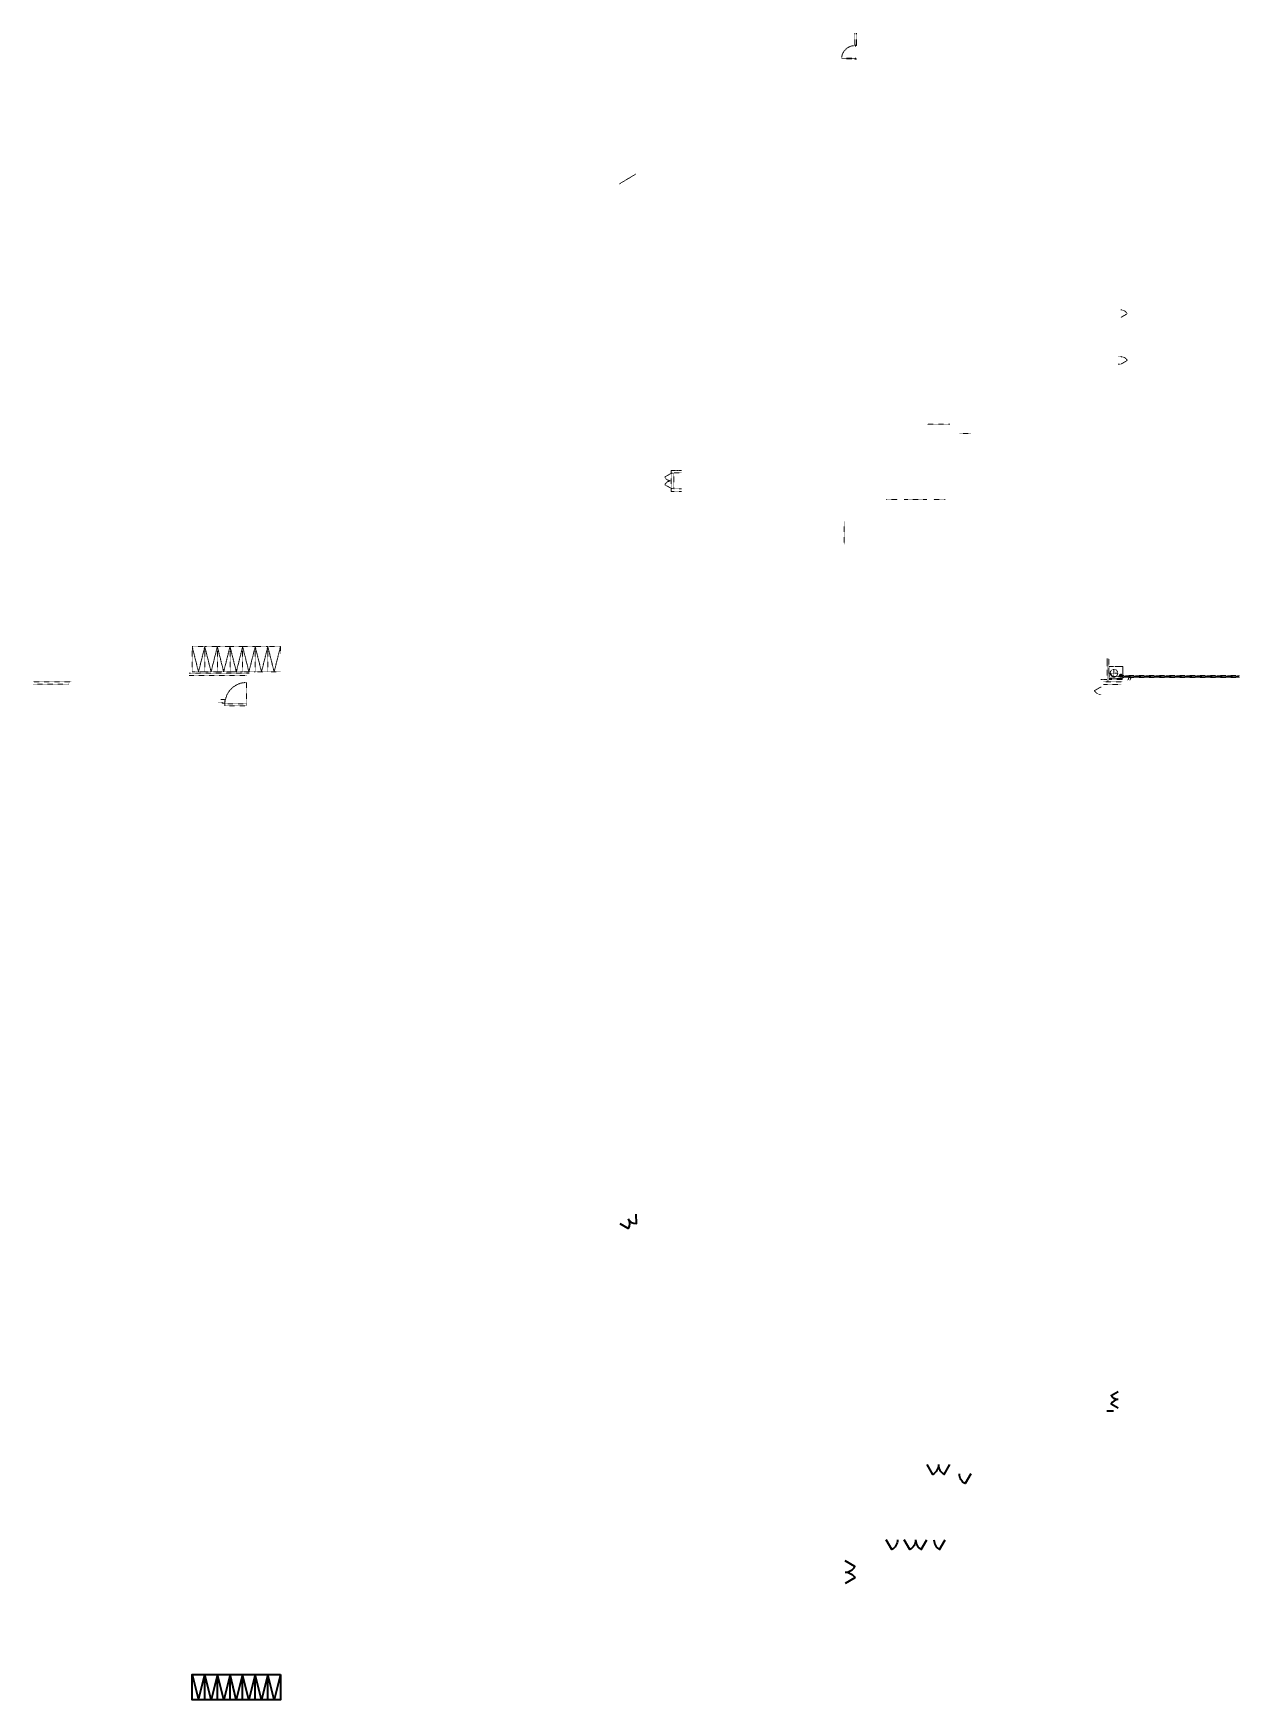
# Model space of a CAD drawing. Header units: millimetres. Extents: x -1578195 to 622687, y -255792 to 391308.
# Drawn here: x 27301 to 122986, y -91633 to 40526 of the extents above; entities that cross this region are included whole.
import ezdxf

# ---------------------------------------------------------------- set-up
doc = ezdxf.new("R2010")
doc.units = ezdxf.units.MM
doc.linetypes.add('Dash', pattern=[6, 3, -3])
doc.layers.add('B1 plinth$0$as built dims 190807', color=10, linetype='Continuous')
doc.layers.add('REMOVED', color=5, linetype='Dash', lineweight=5)
doc.layers.add('UNDERLINE', color=10, linetype='Continuous', lineweight=35)

msp = doc.modelspace()

# ---------------------------------------------------------------- hatches: boundary and pattern name
at = {"layer": 'B1 plinth$0$as built dims 190807'}
h = msp.add_hatch(dxfattribs=at)
h.set_pattern_fill('AR-CONC', color=256)
h.paths.add_polyline_path([(88764.5, 22420), (88764.5, 23230.7)])

# ---------------------------------------------------------------- linework, layer by layer
at = {"layer": 'REMOVED', "ltscale": 0.2}
for p, q in [((92451.4, 39586.2), (92451.4, 40526.4)), ((92603.4, 39586.2), (92603.4, 40526.4)), ((91417.4, 38556.2), (91417.4, 38512.2)), ((92451.4, 38556.2), (91417.4, 38556.2)), ((92451.4, 38512.2), (91417.4, 38512.2)), ((92451.4, 39586.2), (92603.4, 39586.2)), ((92451.4, 39549.2), (92451.4, 39586.2)), ((92603.4, 39556.2), (92451.4, 39556.2)), ((92511.4, 39549.2), (92451.4, 39549.2)), ((92451.4, 38556.2), (92451.4, 38512.2)), ((92451.4, 38509.2), (92511.4, 38509.2)), ((92451.4, 38472.2), (92451.4, 38509.2)), ((92603.4, 38502.2), (92451.4, 38502.2)), ((92603.4, 38472.2), (92451.4, 38472.2)), ((92511.4, 39479.2), (92511.4, 39549.2)), ((92518.4, 39479.2), (92511.4, 39479.2)), ((92511.4, 38579.2), (92518.4, 38579.2)), ((92511.4, 38509.2), (92511.4, 38579.2)), ((92518.4, 39549.2), (92518.4, 39479.2)), ((92603.4, 39549.2), (92518.4, 39549.2)), ((92518.4, 38579.2), (92518.4, 38509.2)), ((92518.4, 38509.2), (92603.4, 38509.2)), ((92603.4, 39586.2), (92603.4, 39549.2)), ((92603.4, 38509.2), (92603.4, 38472.2)), ((73796.9, 28590.5), (75084.5, 29359.9)), ((113551.3, 17988.5), (114071, 18288.5)), ((113351.3, 14883), (113551.3, 14883)), ((113551.3, 14283), (114071, 14583)), ((113551.3, 14283), (113351.3, 14283)), ((98196.4, 9526.8), (99990.4, 9526.8)), ((100752.9, 8798.5), (101649.7, 8798.5)), ((77901.3, 5630.4), (77381.7, 5330.4)), ((77901.3, 5861.4), (77901.3, 4199.4)), ((77901.3, 5630.4), (78101.3, 5630.4)), ((77901.3, 5624.4), (77901.3, 5580.4)), ((78101.3, 5661.4), (78701.3, 5661.4)), ((78101.3, 4399.4), (78101.3, 5661.4)), ((77901.3, 4430.4), (77381.7, 4730.4)), ((77901.3, 4436.4), (77901.3, 4480.4)), ((77901.3, 4430.4), (78101.3, 4430.4)), ((78701.3, 4199.4), (77901.3, 4199.4)), ((78701.3, 4399.4), (78101.3, 4399.4)), ((94941.3, 3563.9), (95841.3, 3563.9)), ((96383.8, 3563.9), (98183.8, 3563.9)), ((98738.3, 3563.9), (99638.3, 3563.9)), ((91616.3, 1798.9), (91616.3, -1.1)), ((39901.1, -10114.7), (39901.1, -8114.7)), ((39901.1, -8114.7), (40401.1, -10114.7)), ((40901.1, -8114.7), (39901.1, -8114.7)), ((40901.1, -8114.7), (40401.1, -10114.7)), ((40901.1, -10114.7), (40901.1, -8114.7)), ((40901.1, -8114.7), (41401.1, -10114.7)), ((41901.1, -8114.7), (40901.1, -8114.7)), ((40901.1, -10114.7), (40901.1, -8114.7)), ((41901.1, -8114.7), (41401.1, -10114.7)), ((41901.1, -10114.7), (41901.1, -8114.7)), ((41901.1, -8114.7), (42401.1, -10114.7)), ((42901.1, -8114.7), (41901.1, -8114.7)), ((41901.1, -10114.7), (41901.1, -8114.7)), ((42901.1, -8114.7), (42401.1, -10114.7)), ((42901.1, -10114.7), (42901.1, -8114.7)), ((42901.1, -10114.7), (42901.1, -8114.7)), ((42901.1, -8114.7), (43401.1, -10114.7)), ((43901.1, -8114.7), (42901.1, -8114.7)), ((43901.1, -8114.7), (43401.1, -10114.7)), ((43901.1, -10114.7), (43901.1, -8114.7)), ((43901.1, -8114.7), (44401.1, -10114.7)), ((44901.1, -8114.7), (43901.1, -8114.7)), ((43901.1, -10114.7), (43901.1, -8114.7)), ((44901.1, -8114.7), (44401.1, -10114.7)), ((44901.1, -10114.7), (44901.1, -8114.7)), ((44901.1, -10114.7), (44901.1, -8114.7)), ((44901.1, -8114.7), (45401.1, -10114.7)), ((45901.1, -8114.7), (44901.1, -8114.7)), ((45901.1, -8114.7), (45401.1, -10114.7)), ((45901.1, -10114.7), (45901.1, -8114.7)), ((45901.1, -10114.7), (45901.1, -8114.7)), ((45901.1, -8114.7), (46401.1, -10114.7)), ((46901.1, -8114.7), (45901.1, -8114.7)), ((46901.1, -8114.7), (46401.1, -10114.7)), ((46901.1, -8689.7), (46901.1, -8114.7)), ((39901.1, -10114.7), (40901.1, -10114.7)), ((40901.1, -10114.7), (41901.1, -10114.7)), ((41901.1, -10114.7), (42901.1, -10114.7)), ((42901.1, -10114.7), (43901.1, -10114.7)), ((43901.1, -10114.7), (44901.1, -10114.7)), ((44901.1, -10114.7), (45901.1, -10114.7)), ((45901.1, -10114.7), (46901.1, -10114.7)), ((112466.2, -9663.8), (112466.2, -10913.8)), ((112616.2, -9688.8), (112616.2, -10638.8)), ((113716.2, -9688.8), (112616.2, -9688.8)), ((112626.2, -9698.8), (112626.2, -10628.8)), ((113706.2, -9698.8), (112626.2, -9698.8)), ((113316.2, -10213.8), (112716.2, -10213.8)), ((112761.2, -10213.8), (112721.2, -10213.8)), ((113016.2, -10513.8), (113016.2, -9913.8)), ((113716.2, -10468.8), (113016.2, -10468.8)), ((113716.2, -10508.8), (113016.2, -10508.8)), ((113656.2, -10388.8), (113456.2, -10388.8)), ((113556.2, -10288.8), (113556.2, -10488.8)), ((113706.2, -10628.8), (113706.2, -9698.8)), ((113716.2, -10638.8), (113716.2, -9688.8)), ((122986.2, -10413.8), (113716.2, -10413.8)), ((113716.2, -10468.8), (113716.2, -10508.8)), ((122916.2, -10468.8), (113716.2, -10468.8)), ((113716.2, -10508.8), (122916.2, -10508.8)), ((122986.2, -10563.8), (113716.2, -10563.8)), ((122916.2, -10468.8), (122916.2, -10508.8)), ((122986.2, -10413.8), (122986.2, -10563.8)), ((30301.4, -10913.2), (27301.2, -10913.2)), ((27301.2, -11093.2), (30101.4, -11093.2)), ((44201.2, -12663.4), (44201.2, -10963.4)), ((111987.7, -11313.4), (111468.1, -11613.4)), ((112184.9, -10713.6), (111984.9, -10713.6)), ((111987.7, -11319.4), (111987.7, -11363.4)), ((112184.9, -10713.6), (112466.2, -10713.6)), ((113673.9, -10913.8), (112184.9, -10913.8)), ((112184.9, -11113.8), (113583.3, -11113.8)), ((112189, -10913.8), (112616.2, -10913.8)), ((112616.2, -10913.8), (112616.2, -10638.8)), ((112616.2, -10638.8), (113716.2, -10638.8)), ((113707.6, -10713.6), (112616.2, -10713.6)), ((112626.2, -10628.8), (113706.2, -10628.8)), ((114193.4, -10593.8), (114108.6, -10793.8)), ((114355.8, -10593.8), (114271.8, -10793.8)), ((41969, -12513.4), (42290.4, -12513.4)), ((42169, -12313.4), (42490.4, -12313.4)), ((42290.4, -12593.4), (42290.4, -12513.4)), ((42290.4, -12593.4), (42490.4, -12593.4)), ((42490.4, -12593.4), (42490.4, -12313.4)), ((42501.2, -12813.4), (42501.2, -12663.4)), ((42501.2, -12663.4), (44201.2, -12663.4)), ((44201.2, -12813.4), (42501.2, -12813.4)), ((44201.2, -12663.4), (44201.2, -12813.4))]:
    msp.add_line(p, q, dxfattribs=at)
at = {"layer": 'REMOVED'}
msp.add_line((78701.3, 5861.4), (77901.3, 5861.4), dxfattribs=at)
at = {"layer": 'REMOVED', "ltscale": 0.2}
msp.add_lwpolyline([(112466.2, -9663.8), (112466.2, -9063.8)], close=True, dxfattribs=at)
for points in [[(112616.2, -9063.8), (112616.2, -9663.8), (112616.2, -9688.8)], [(44431.2, -10213.9), (39653.9, -10214.7)], [(44231.2, -10413.4), (39653.9, -10414.2)]]:
    msp.add_lwpolyline(points, dxfattribs=at)
for centre, radius in [((113016.2, -10213.8), 300), ((113556.2, -10388.8), 100)]:
    msp.add_circle(centre, radius, dxfattribs=at)
for centre, radius, start, end in [((92451.4, 38512.2), 1034, 90, 180), ((113551.3, 17988.5), 600, 30, 90), ((113551.3, 14283), 600, 30, 90), ((77901.3, 5630.4), 600, 210, 270), ((77901.3, 4430.4), 600, 90, 150), ((113016.2, -10213.8), 295, 179.9997, 269.9997), ((113016.2, -10213.8), 255, 179.9997, 269.9997), ((95167.6, -2650.4), 20617.4, 337.339237, 337.429577), ((95167.6, -2650.4), 20767.4, 337.511908, 337.601482), ((44201.2, -12663.4), 1700, 90, 180), ((111987.7, -11313.4), 600, 210, 270)]:
    msp.add_arc(centre, radius, start, end, dxfattribs=at)
at = {"layer": 'UNDERLINE'}
for p, q in [((112454.3, -68715.7), (112974.6, -68715.7)), ((40901.1, -91632.7), (40901.1, -89632.7)), ((41901.1, -91632.7), (41901.1, -89632.7)), ((42901.5, -91632.7), (42901.1, -89632.7)), ((43901.4, -91632.7), (43901.1, -89632.7)), ((44901.1, -91632.7), (44901.1, -89632.7)), ((45901.1, -91632.7), (45901.1, -89632.7))]:
    msp.add_line(p, q, dxfattribs=at)
for points in [[(74479.2, -53508.8, -0.26794919), (74490.4, -54258.7), (73835.4, -53893.5)], [(74479.2, -53508.8, 0.26794919), (75134.3, -53874), (75123, -53124.1)], [(113351.3, -67836.5, -0.26794919), (112788.4, -67511.5), (113351.3, -67186.5)], [(113351.3, -67836.5, 0.26794919), (112788.4, -68161.5), (113351.3, -68486.5)], [(99093.4, -72992.7, -0.26794919), (98644.9, -73769.6), (98196.4, -72992.7)], [(99093.4, -72992.7, 0.26794919), (99541.9, -73769.6), (99990.4, -72992.7)], [(101649.7, -73722.2), (101201.3, -74498.9, -0.26794919), (100752.9, -73722.2)], [(95841.3, -78953.6, -0.26794919), (95391.3, -79733), (94941.3, -78953.6)], [(97283.8, -78955.7, -0.26794919), (96833.8, -79735.1), (96383.8, -78955.7)], [(97283.8, -78955.7, 0.26794919), (97733.8, -79735.1), (98183.8, -78955.7)], [(98738.3, -78955.7, 0.26794919), (99188.3, -79735.1), (99638.3, -78955.7)], [(91691.3, -81520.7, 0.26794919), (92470.8, -81070.7), (91691.3, -80620.7)], [(91691.3, -81520.7, -0.26794919), (92470.8, -81970.7), (91691.3, -82420.7)]]:
    msp.add_lwpolyline(points, format="xyb", dxfattribs=at)
for points in [[(39901.1, -89632.7), (40401.1, -91632.7), (40901.1, -89632.7)], [(46901.1, -89632.7), (46901.1, -91632.7), (39901.1, -91632.7), (39901.1, -89632.7), (46901.1, -89632.7)], [(41901.1, -89632.7), (41401.1, -91632.7), (40901.1, -89632.7)], [(42901.1, -89632.7), (42401.1, -91632.7), (41901.1, -89632.7)], [(43901.1, -89632.7), (43401.1, -91632.7), (42901.1, -89632.7)], [(44901.1, -89632.7), (44401.1, -91632.7), (43901.1, -89632.7)], [(45901.1, -89632.7), (45401.1, -91632.7), (44901.1, -89632.7)], [(46901.1, -89632.7), (46401.1, -91632.7), (45901.1, -89632.7)]]:
    msp.add_lwpolyline(points, dxfattribs=at)

doc.saveas('drawing.dxf')
